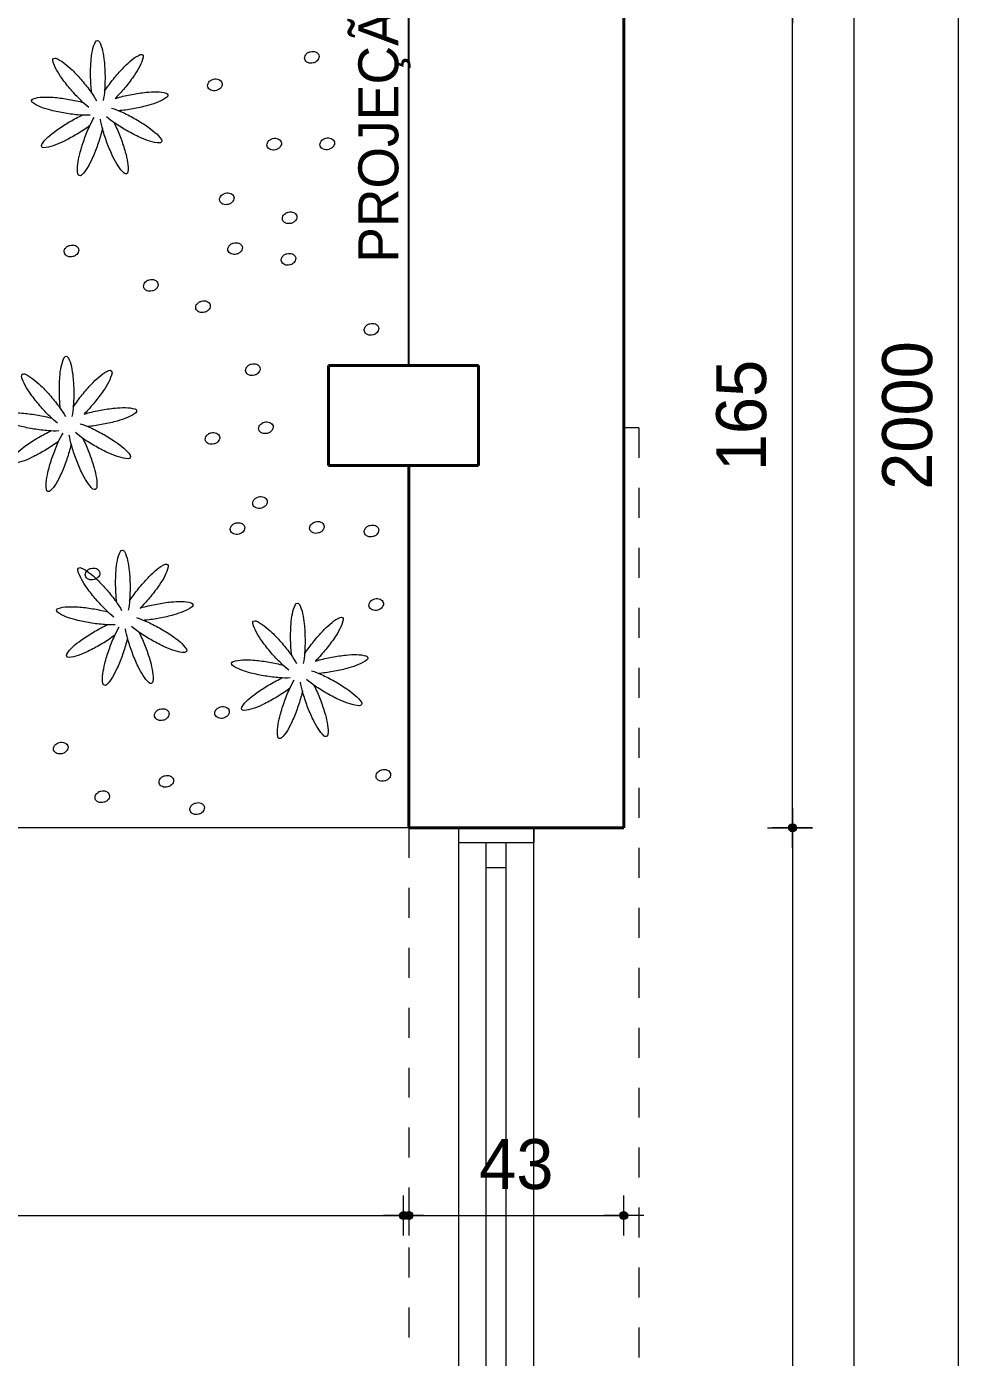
# Model space of a CAD drawing. Header units: millimetres. Extents: x 13204 to 24802, y 21209 to 40694.
# Drawn here: x 16781.9 to 16972.4, y 33020 to 33286.3 of the extents above; entities that cross this region are included whole.
import ezdxf

# ---------------------------------------------------------------- set-up
doc = ezdxf.new("R2010")
doc.units = ezdxf.units.MM
doc.linetypes.add('CACHE', pattern=[0.24, 0.12, -0.12])
for name, color, linetype, lineweight in [('COTAS', 30, 'Continuous', 5), ('Esquadrias', 2, 'Continuous', 20), ('PAREDE', 1, 'Continuous', 40), ('Paredes', 1, 'Continuous', 40), ('PISO', 5, 'Continuous', 5), ('PROJEÇÃO', 190, 'CACHE', 0), ('TEXTO', 4, 'Continuous', 5), ('Vegetação', 3, 'Continuous', 5)]:
    doc.layers.add(name, color=color, linetype=linetype, lineweight=lineweight)
doc.layers.add('EIXO', color=1, linetype='Continuous')
doc.styles.add('LANA', font='stylu.ttf')
doc.dimstyles.new('COTA 50', dxfattribs={"dimscale": 0, "dimtxt": 10, "dimasz": 0.5, "dimexe": 1.25, "dimexo": 5, "dimgap": 5, "dimtad": 1, "dimdec": 0, "dimtxsty": 'LANA', "dimblk": 'cota', "dimcen": 2.5, "dimse2": 1, "dimclrd": 256, "dimclre": 256, "dimclrt": 256, "dimaunit": 1, "dimadec": 0, "dimazin": 0, "dimtfac": 1, "dimtdec": 0, "dimtmove": 0, "dimatfit": 3, "dimldrblk": 'DOTSMALL', "dimfxl": 5, "dimfxlon": 1, "dimtzin": 9, "dimlwd": -1, "dimlwe": -1, "dimarcsym": 0})

# ---------------------------------------------------------------- blocks, each defined once
blk = doc.blocks.new('P20X30V')
at = {"layer": 'Paredes'}
for p, q in [((0.1, 0.15), (-0.1, 0.15)), ((-0.1, 0.15), (-0.1, -0.15)), ((0.1, -0.15), (0.1, 0.15)), ((-0.1, -0.15), (0.1, -0.15)), ((0.0345, -0.1497), (0.0345, -0.1497))]:
    blk.add_line(p, q, dxfattribs=at)
blk = doc.blocks.new('*U67', base_point=(53257.12, 4345.77))
at = {"layer": 'Esquadrias'}
for p, q in [((52860.12, 4345.77), (52857.12, 4345.77)), ((52860.12, 4330.77), (52860.12, 4345.77)), ((53254.12, 4340.27), (52860.12, 4340.27)), ((52865.12, 4336.27), (52865.12, 4340.27)), ((53254.12, 4336.27), (52860.12, 4336.27)), ((52857.12, 4330.77), (52860.12, 4330.77))]:
    blk.add_line(p, q, dxfattribs=at)
at = {"layer": 'Esquadrias', "color": 0}
for p, q in [((53254.12, 4345.77), (52860.12, 4345.77)), ((52857.12, 4330.77), (52857.12, 4330.77)), ((53257.12, 4330.77), (52857.12, 4330.77))]:
    blk.add_line(p, q, dxfattribs=at)
blk = doc.blocks.new('A$C7D1F7012')
at = {"layer": 'Vegetação'}
for points in [[(4.26, 10.94, 0.021138), (4.15, 14.82, 0.029323), (3.78, 17.59, 0.064329), (2.98, 20.02, 0.285399), (2.46, 20.36, 0.285399), (1.92, 20.04, 0.064329), (1.06, 17.62, 0.029323), (0.63, 14.86, 0.021138), (0.42, 10.99, 0.021138), (0.54, 7.12, 0.029323), (0.9, 4.34, 0.021991)], [(-2.14, 10.48, 0.021138), (-4.72, 13.37, 0.029323), (-6.78, 15.26, 0.064329), (-8.96, 16.61, 0.285399), (-9.58, 16.53, 0.285399), (-9.78, 15.94, 0.064329), (-8.89, 13.54, 0.029323), (-7.44, 11.14, 0.021138), (-5.11, 8.04, 0.021138), (-2.53, 5.15, 0.003227), (-2.32, 4.93, 0.021991)], [(9.47, 7.19, 0.021138), (11.87, 10.23, 0.029323), (13.38, 12.59, 0.064329), (14.33, 14.97, 0.285399), (14.14, 15.56, 0.285399), (13.52, 15.66, 0.064329), (11.32, 14.36, 0.029323), (9.21, 12.52, 0.021138), (6.56, 9.69, 0.021138), (4.16, 6.65, 0.029323), (2.66, 4.29, 0.021991)], [(3.98, 6.4, 0.007127), (4.05, 7.07, 0.021138), (4.26, 10.94, 0.021138)], [(0.56, 6.81, 0.007127), (0.19, 7.37, 0.021138), (-2.14, 10.48, 0.021138)], [(4.72, 2.52, 0.029323), (6.82, 4.36, 0.021138), (9.47, 7.19, 0.021138)], [(-6.75, 6, 0.021138), (-10.58, 6.56, 0.029323), (-13.38, 6.68, 0.064329), (-15.91, 6.31, 0.285399), (-16.33, 5.85, 0.285399), (-16.11, 5.27, 0.064329), (-13.88, 4.01, 0.029323), (-11.24, 3.1, 0.021138), (-7.46, 2.22, 0.021138), (-3.62, 1.66, 0.003227), (-3.32, 1.64, 0.021991)], [(-2.32, 4.93, 0.007127), (-2.97, 5.12, 0.021138), (-6.75, 6, 0.021138)], [(11.05, 0.96, 0.021138), (14.84, 1.75, 0.029323), (17.51, 2.59, 0.064329), (19.77, 3.8, 0.285399), (20, 4.38, 0.285399), (19.6, 4.84, 0.064329), (17.07, 5.27, 0.029323), (14.27, 5.22, 0.021138), (10.43, 4.75, 0.021138), (6.63, 3.96, 0.003227), (6.33, 3.89, 0.039494)], [(-7.4, -0.39, 0.021138), (-10.69, -2.43, 0.029323), (-12.91, -4.13, 0.064329), (-14.62, -6.04, 0.285399), (-14.65, -6.66, 0.285399), (-14.1, -6.96, 0.064329), (-11.58, -6.5, 0.029323), (-8.97, -5.5, 0.021138), (-5.52, -3.74, 0.021138), (-2.22, -1.7, 0.029323), (0, 0, 0.021991)], [(-1.33, 2.37, 0.029323), (-3.94, 1.36, 0.021138), (-7.4, -0.39, 0.021138)], [(4.4, 0.44, 0.029323), (7.2, 0.49, 0.021138), (11.05, 0.96, 0.021138)], [(8.25, -4.82, 0.021138), (11.67, -6.66, 0.029323), (14.25, -7.73, 0.064329), (16.76, -8.25, 0.285399), (17.31, -7.96, 0.285399), (17.3, -7.34, 0.064329), (15.64, -5.39, 0.029323), (13.46, -3.64, 0.021138), (10.21, -1.52, 0.021138), (6.8, 0.32, 0.003227), (6.52, 0.45, 0.039494)], [(-3.79, -5.7, 0.021138), (-5, -9.39, 0.029323), (-5.61, -12.12, 0.064329), (-5.69, -14.68, 0.285399), (-5.31, -15.17, 0.285399), (-4.7, -15.05, 0.064329), (-3.07, -13.08, 0.029323), (-1.71, -10.63, 0.021138), (-0.19, -7.06, 0.021138), (1.02, -3.38, 0.029323), (1.63, -0.65, 0.021991)], [(-1.96, -1.53, 0.007127), (-2.27, -2.14, 0.021138), (-3.79, -5.7, 0.021138)], [(1.1, -3.08, 0.007127), (1.27, -3.74, 0.021138), (2.39, -7.45, 0.021138)], [(2.39, -7.45, 0.021138), (3.83, -11.06, 0.029323), (5.12, -13.54, 0.064329), (6.7, -15.55, 0.285399), (7.31, -15.68, 0.285399), (7.7, -15.2, 0.064329), (7.68, -12.64, 0.029323), (7.15, -9.89, 0.021138), (6.02, -6.18, 0.021138), (4.58, -2.58, 0.029323), (3.29, -0.1, 0.021991)], [(4.46, -2.3, 0.007127), (5, -2.7, 0.021138), (8.25, -4.82, 0.021138)]]:
    blk.add_lwpolyline(points, format="xyb", dxfattribs=at)
blk = doc.blocks.new('cota')
at = {"layer": 'COTAS'}
blk.add_hatch(color=256, dxfattribs=at).paths.add_polyline_path([(-1.6, 0, 1), (1.6, 0, 1)])
for points in [[(0, 1.6), (0, 8)], [(-1.6, 0), (-8, 0)], [(8, 0), (1.6, 0)], [(0, -8), (0, -1.6)]]:
    blk.add_lwpolyline(points, dxfattribs=at)
blk.add_circle((0, 0), 1.6, dxfattribs=at)
blk = doc.blocks.new('*D362')
at = {"layer": 'COTAS', "transparency": 16777216}
for p, q in [((16276.35, 33048.36), (16276.35, 33049.61)), ((16276.85, 33048.36), (16856.85, 33048.36))]:
    blk.add_line(p, q, dxfattribs=at)
at = {"layer": 'Defpoints', "color": 0, "transparency": 16777216}
for p in [(16857.35, 33254.69), (16276.35, 33048.36), (16857.35, 33048.36)]:
    blk.add_point(p, dxfattribs=at)
at = {"layer": 'COTAS', "transparency": 16777216, "xscale": 0.5, "yscale": 0.5, "zscale": 0.5, "rotation": 180}
blk.add_blockref('cota', (16276.35, 33048.36), dxfattribs=at)
at = {"layer": 'COTAS', "transparency": 16777216, "xscale": 0.5, "yscale": 0.5, "zscale": 0.5}
blk.add_blockref('cota', (16857.35, 33048.36), dxfattribs=at)
at = {"layer": 'COTAS', "transparency": 16777216, "insert": (16566.85, 33058.58), "char_height": 10, "attachment_point": 5, "style": 'LANA'}
blk.add_mtext('581', dxfattribs=at)
blk = doc.blocks.new('_DotSmall')
at = {"layer": 'PAREDE', "color": 0, "const_width": 0.5}
blk.add_lwpolyline([(-0.0625, 0, 1), (0.0625, 0, 1)], format="xyb", close=True, dxfattribs=at)
blk = doc.blocks.new('*D366')
at = {"layer": 'COTAS', "transparency": 16777216}
for p, q in [((16858.4, 33053.36), (16858.4, 33047.11)), ((16858.9, 33048.36), (16900.9, 33048.36))]:
    blk.add_line(p, q, dxfattribs=at)
at = {"layer": 'Defpoints', "color": 0, "transparency": 16777216}
for p in [(16858.4, 33125.94), (16901.4, 33125.94), (16901.4, 33048.36)]:
    blk.add_point(p, dxfattribs=at)
at = {"layer": 'COTAS', "transparency": 16777216, "xscale": 0.5, "yscale": 0.5, "zscale": 0.5, "rotation": 180}
blk.add_blockref('cota', (16858.4, 33048.36), dxfattribs=at)
at = {"layer": 'COTAS', "transparency": 16777216, "xscale": 0.5, "yscale": 0.5, "zscale": 0.5}
blk.add_blockref('cota', (16901.4, 33048.36), dxfattribs=at)
at = {"layer": 'COTAS', "transparency": 16777216, "insert": (16879.9, 33058.58), "char_height": 10, "attachment_point": 5, "style": 'LANA'}
blk.add_mtext('43', dxfattribs=at)
blk = doc.blocks.new('*D392')
at = {"layer": 'COTAS', "transparency": 16777216}
for p, q in [((16930.17, 33125.94), (16936.42, 33125.94)), ((16935.17, 33125.44), (16935.17, 32726.44))]:
    blk.add_line(p, q, dxfattribs=at)
at = {"layer": 'Defpoints', "color": 0, "transparency": 16777216}
for p in [(16901.4, 33125.94), (16883.4, 32725.94), (16935.17, 32725.94)]:
    blk.add_point(p, dxfattribs=at)
at = {"layer": 'COTAS', "transparency": 16777216, "xscale": 0.5, "yscale": 0.5, "zscale": 0.5}
for p, rotation in [((16935.17, 33125.94), 90), ((16935.17, 32725.94), 270)]:
    blk.add_blockref('cota', p, dxfattribs=dict(at, rotation=rotation))
at = {"layer": 'COTAS', "transparency": 16777216, "insert": (16924.91, 32925.94), "char_height": 10, "attachment_point": 5, "rotation": 90, "style": 'LANA'}
blk.add_mtext('400', dxfattribs=at)
blk = doc.blocks.new('*D407')
at = {"layer": 'COTAS', "transparency": 16777216}
for p, q in [((16968.35, 32208.94), (16968.35, 34207.94)), ((16963.35, 32208.44), (16969.6, 32208.44))]:
    blk.add_line(p, q, dxfattribs=at)
at = {"layer": 'Defpoints', "color": 0, "transparency": 16777216}
for p in [(16947.4, 34208.44), (16968.35, 34208.44), (16947.4, 32208.44)]:
    blk.add_point(p, dxfattribs=at)
at = {"layer": 'COTAS', "transparency": 16777216, "xscale": 0.5, "yscale": 0.5, "zscale": 0.5}
for p, rotation in [((16968.35, 34208.44), 90), ((16968.35, 32208.44), 270)]:
    blk.add_blockref('cota', p, dxfattribs=dict(at, rotation=rotation))
at = {"layer": 'COTAS', "transparency": 16777216, "insert": (16958.17, 33208.44), "char_height": 10, "attachment_point": 5, "rotation": 90, "style": 'LANA'}
blk.add_mtext('2000', dxfattribs=at)
blk = doc.blocks.new('*D1058')
at = {"layer": 'COTAS', "transparency": 16777216}
for p, q in [((16935.17, 33126.44), (16935.17, 33290.44)), ((16930.17, 33125.94), (16936.42, 33125.94))]:
    blk.add_line(p, q, dxfattribs=at)
at = {"layer": 'Defpoints', "color": 0, "transparency": 16777216}
for p in [(16901.4, 33290.94), (16935.17, 33290.94), (16901.4, 33125.94)]:
    blk.add_point(p, dxfattribs=at)
at = {"layer": 'COTAS', "transparency": 16777216, "xscale": 0.5, "yscale": 0.5, "zscale": 0.5}
for p, rotation in [((16935.17, 33290.94), 90), ((16935.17, 33125.94), 270)]:
    blk.add_blockref('cota', p, dxfattribs=dict(at, rotation=rotation))
at = {"layer": 'COTAS', "transparency": 16777216, "insert": (16924.96, 33208.44), "char_height": 10, "attachment_point": 5, "rotation": 90, "style": 'LANA'}
blk.add_mtext('165', dxfattribs=at)

msp = doc.modelspace()

# ---------------------------------------------------------------- linework, layer by layer
at = {"layer": 'EIXO', "color": 1}
msp.add_line((16858.4, 33218.44), (16858.4, 33290.94), dxfattribs=at)
at = {"layer": 'Paredes'}
for p, q in [((16901.4, 33125.94), (16901.4, 33290.94)), ((16858.4, 33198.44), (16858.4, 33125.94)), ((16858.4, 33125.94), (16901.4, 33125.94))]:
    msp.add_line(p, q, dxfattribs=at)
at = {"layer": 'PISO'}
for p, q in [((16947.4, 34193.44), (16947.4, 32223.44)), ((16858.4, 33125.94), (16676.4, 33125.94))]:
    msp.add_line(p, q, dxfattribs=at)
at = {"layer": 'PROJEÇÃO', "ltscale": 50}
for p, q in [((16904.4, 33205.94), (16901.4, 33205.94)), ((16904.4, 33205.94), (16904.4, 32475.94)), ((16858.4, 33125.94), (16858.4, 32721.03))]:
    msp.add_line(p, q, dxfattribs=at)
at = {"layer": 'Vegetação'}
for points in [[(16837.57, 33279.72, -0.121641), (16837.56, 33280.16, -0.105261), (16837.77, 33280.62, -0.088172), (16838.15, 33280.99, -0.078998), (16838.68, 33281.23, -0.078998), (16839.26, 33281.3, -0.088172), (16839.77, 33281.18, -0.105261), (16840.19, 33280.89, -0.121641), (16840.41, 33280.51, -0.121641), (16840.42, 33280.07, -0.105261), (16840.21, 33279.6, -0.088172), (16839.84, 33279.24, -0.078998), (16839.3, 33278.99, -0.078998), (16838.72, 33278.93, -0.088172), (16838.21, 33279.04, -0.105261), (16837.79, 33279.33, -0.121641)], [(16818.18, 33274.2, -0.121641), (16818.16, 33274.65, -0.105261), (16818.37, 33275.11, -0.088172), (16818.75, 33275.47, -0.078998), (16819.29, 33275.72, -0.078998), (16819.87, 33275.78, -0.088172), (16820.38, 33275.67, -0.105261), (16820.8, 33275.38, -0.121641), (16821.01, 33274.99, -0.121641), (16821.03, 33274.55, -0.105261), (16820.82, 33274.09, -0.088172), (16820.44, 33273.73, -0.078998), (16819.91, 33273.48, -0.078998), (16819.33, 33273.42, -0.088172), (16818.81, 33273.53, -0.105261), (16818.39, 33273.82, -0.121641)], [(16830.04, 33262.33, -0.121641), (16830.03, 33262.78, -0.105261), (16830.24, 33263.24, -0.088172), (16830.62, 33263.6, -0.078998), (16831.15, 33263.85, -0.078998), (16831.73, 33263.91, -0.088172), (16832.24, 33263.8, -0.105261), (16832.66, 33263.51, -0.121641), (16832.88, 33263.12, -0.121641), (16832.89, 33262.68, -0.105261), (16832.68, 33262.22, -0.088172), (16832.3, 33261.85, -0.078998), (16831.77, 33261.61, -0.078998), (16831.19, 33261.54, -0.088172), (16830.68, 33261.66, -0.105261), (16830.26, 33261.95, -0.121641)], [(16840.65, 33262.4, -0.121641), (16840.64, 33262.84, -0.105261), (16840.85, 33263.31, -0.088172), (16841.22, 33263.67, -0.078998), (16841.76, 33263.92, -0.078998), (16842.34, 33263.98, -0.088172), (16842.85, 33263.87, -0.105261), (16843.27, 33263.58, -0.121641), (16843.49, 33263.19, -0.121641), (16843.5, 33262.75, -0.105261), (16843.29, 33262.29, -0.088172), (16842.91, 33261.92, -0.078998), (16842.38, 33261.68, -0.078998), (16841.8, 33261.61, -0.088172), (16841.29, 33261.73, -0.105261), (16840.87, 33262.02, -0.121641)], [(16820.55, 33251.41, -0.121641), (16820.54, 33251.85, -0.105261), (16820.75, 33252.32, -0.088172), (16821.13, 33252.68, -0.078998), (16821.66, 33252.93, -0.078998), (16822.24, 33252.99, -0.088172), (16822.75, 33252.88, -0.105261), (16823.17, 33252.59, -0.121641), (16823.39, 33252.2, -0.121641), (16823.4, 33251.76, -0.105261), (16823.19, 33251.3, -0.088172), (16822.81, 33250.93, -0.078998), (16822.28, 33250.69, -0.078998), (16821.7, 33250.62, -0.088172), (16821.19, 33250.74, -0.105261), (16820.77, 33251.03, -0.121641)], [(16833.13, 33247.61, -0.121641), (16833.11, 33248.06, -0.105261), (16833.32, 33248.52, -0.088172), (16833.7, 33248.88, -0.078998), (16834.23, 33249.13, -0.078998), (16834.82, 33249.19, -0.088172), (16835.33, 33249.08, -0.105261), (16835.75, 33248.79, -0.121641), (16835.96, 33248.4, -0.121641), (16835.98, 33247.96, -0.105261), (16835.77, 33247.5, -0.088172), (16835.39, 33247.14, -0.078998), (16834.86, 33246.89, -0.078998), (16834.27, 33246.83, -0.088172), (16833.76, 33246.94, -0.105261), (16833.34, 33247.23, -0.121641)], [(16822.21, 33241.44, -0.121641), (16822.2, 33241.88, -0.105261), (16822.41, 33242.35, -0.088172), (16822.79, 33242.71, -0.078998), (16823.32, 33242.95, -0.078998), (16823.9, 33243.02, -0.088172), (16824.41, 33242.91, -0.105261), (16824.83, 33242.62, -0.121641), (16825.05, 33242.23, -0.121641), (16825.06, 33241.79, -0.105261), (16824.85, 33241.33, -0.088172), (16824.47, 33240.96, -0.078998), (16823.94, 33240.72, -0.078998), (16823.36, 33240.65, -0.088172), (16822.85, 33240.77, -0.105261), (16822.43, 33241.06, -0.121641)], [(16789.47, 33240.97, -0.121641), (16789.45, 33241.41, -0.105261), (16789.66, 33241.87, -0.088172), (16790.04, 33242.24, -0.078998), (16790.57, 33242.48, -0.078998), (16791.16, 33242.55, -0.088172), (16791.67, 33242.43, -0.105261), (16792.09, 33242.14, -0.121641), (16792.3, 33241.76, -0.121641), (16792.32, 33241.32, -0.105261), (16792.11, 33240.85, -0.088172), (16791.73, 33240.49, -0.078998), (16791.2, 33240.25, -0.078998), (16790.61, 33240.18, -0.088172), (16790.1, 33240.29, -0.105261), (16789.68, 33240.58, -0.121641)], [(16832.89, 33239.31, -0.121641), (16832.88, 33239.75, -0.105261), (16833.08, 33240.21, -0.088172), (16833.46, 33240.57, -0.078998), (16834, 33240.82, -0.078998), (16834.58, 33240.88, -0.088172), (16835.09, 33240.77, -0.105261), (16835.51, 33240.48, -0.121641), (16835.73, 33240.1, -0.121641), (16835.74, 33239.65, -0.105261), (16835.53, 33239.19, -0.088172), (16835.15, 33238.83, -0.078998), (16834.62, 33238.58, -0.078998), (16834.04, 33238.52, -0.088172), (16833.52, 33238.63, -0.105261), (16833.11, 33238.92, -0.121641)], [(16805.36, 33234.08, -0.121641), (16805.35, 33234.52, -0.105261), (16805.56, 33234.99, -0.088172), (16805.94, 33235.35, -0.078998), (16806.47, 33235.59, -0.078998), (16807.05, 33235.66, -0.088172), (16807.57, 33235.55, -0.105261), (16807.98, 33235.26, -0.121641), (16808.2, 33234.87, -0.121641), (16808.21, 33234.43, -0.105261), (16808.01, 33233.97, -0.088172), (16807.63, 33233.6, -0.078998), (16807.09, 33233.36, -0.078998), (16806.51, 33233.29, -0.088172), (16806, 33233.41, -0.105261), (16805.58, 33233.7, -0.121641)], [(16815.8, 33229.81, -0.121641), (16815.79, 33230.25, -0.105261), (16816, 33230.71, -0.088172), (16816.38, 33231.08, -0.078998), (16816.91, 33231.32, -0.078998), (16817.49, 33231.39, -0.088172), (16818.01, 33231.27, -0.105261), (16818.42, 33230.98, -0.121641), (16818.64, 33230.6, -0.121641), (16818.65, 33230.16, -0.105261), (16818.45, 33229.69, -0.088172), (16818.07, 33229.33, -0.078998), (16817.53, 33229.09, -0.078998), (16816.95, 33229.02, -0.088172), (16816.44, 33229.13, -0.105261), (16816.02, 33229.42, -0.121641)], [(16849.5, 33225.3, -0.121641), (16849.49, 33225.74, -0.105261), (16849.69, 33226.2, -0.088172), (16850.07, 33226.57, -0.078998), (16850.61, 33226.81, -0.078998), (16851.19, 33226.88, -0.088172), (16851.7, 33226.76, -0.105261), (16852.12, 33226.47, -0.121641), (16852.34, 33226.09, -0.121641), (16852.35, 33225.65, -0.105261), (16852.14, 33225.18, -0.088172), (16851.76, 33224.82, -0.078998), (16851.23, 33224.58, -0.078998), (16850.65, 33224.51, -0.088172), (16850.13, 33224.62, -0.105261), (16849.72, 33224.91, -0.121641)], [(16825.77, 33217.23, -0.121641), (16825.76, 33217.67, -0.105261), (16825.97, 33218.13, -0.088172), (16826.35, 33218.5, -0.078998), (16826.88, 33218.74, -0.078998), (16827.46, 33218.81, -0.088172), (16827.97, 33218.69, -0.105261), (16828.39, 33218.4, -0.121641), (16828.61, 33218.02, -0.121641), (16828.62, 33217.58, -0.105261), (16828.41, 33217.11, -0.088172), (16828.03, 33216.75, -0.078998), (16827.5, 33216.5, -0.078998), (16826.92, 33216.44, -0.088172), (16826.41, 33216.55, -0.105261), (16825.99, 33216.84, -0.121641)], [(16828.38, 33205.59, -0.121641), (16828.37, 33206.04, -0.105261), (16828.58, 33206.5, -0.088172), (16828.96, 33206.86, -0.078998), (16829.49, 33207.11, -0.078998), (16830.07, 33207.17, -0.088172), (16830.58, 33207.06, -0.105261), (16831, 33206.77, -0.121641), (16831.22, 33206.38, -0.121641), (16831.23, 33205.94, -0.105261), (16831.02, 33205.48, -0.088172), (16830.64, 33205.12, -0.078998), (16830.11, 33204.87, -0.078998), (16829.53, 33204.81, -0.088172), (16829.02, 33204.92, -0.105261), (16828.6, 33205.21, -0.121641)], [(16817.7, 33203.46, -0.121641), (16817.69, 33203.9, -0.105261), (16817.9, 33204.36, -0.088172), (16818.28, 33204.73, -0.078998), (16818.81, 33204.97, -0.078998), (16819.39, 33205.04, -0.088172), (16819.9, 33204.92, -0.105261), (16820.32, 33204.63, -0.121641), (16820.54, 33204.25, -0.121641), (16820.55, 33203.81, -0.105261), (16820.34, 33203.34, -0.088172), (16819.97, 33202.98, -0.078998), (16819.43, 33202.74, -0.078998), (16818.85, 33202.67, -0.088172), (16818.34, 33202.78, -0.105261), (16817.92, 33203.07, -0.121641)], [(16827.19, 33190.64, -0.121641), (16827.18, 33191.08, -0.105261), (16827.39, 33191.54, -0.088172), (16827.77, 33191.91, -0.078998), (16828.3, 33192.15, -0.078998), (16828.88, 33192.22, -0.088172), (16829.4, 33192.1, -0.105261), (16829.81, 33191.81, -0.121641), (16830.03, 33191.43, -0.121641), (16830.04, 33190.99, -0.105261), (16829.84, 33190.52, -0.088172), (16829.46, 33190.16, -0.078998), (16828.92, 33189.92, -0.078998), (16828.34, 33189.85, -0.088172), (16827.83, 33189.96, -0.105261), (16827.41, 33190.25, -0.121641)], [(16822.69, 33185.41, -0.121641), (16822.67, 33185.86, -0.105261), (16822.88, 33186.32, -0.088172), (16823.26, 33186.68, -0.078998), (16823.79, 33186.93, -0.078998), (16824.38, 33186.99, -0.088172), (16824.89, 33186.88, -0.105261), (16825.31, 33186.59, -0.121641), (16825.52, 33186.2, -0.121641), (16825.54, 33185.76, -0.105261), (16825.33, 33185.3, -0.088172), (16824.95, 33184.94, -0.078998), (16824.42, 33184.69, -0.078998), (16823.83, 33184.63, -0.088172), (16823.32, 33184.74, -0.105261), (16822.9, 33185.03, -0.121641)], [(16838.58, 33185.65, -0.121641), (16838.57, 33186.09, -0.105261), (16838.78, 33186.56, -0.088172), (16839.16, 33186.92, -0.078998), (16839.69, 33187.16, -0.078998), (16840.27, 33187.23, -0.088172), (16840.79, 33187.12, -0.105261), (16841.2, 33186.83, -0.121641), (16841.42, 33186.44, -0.121641), (16841.43, 33186, -0.105261), (16841.23, 33185.54, -0.088172), (16840.85, 33185.17, -0.078998), (16840.31, 33184.93, -0.078998), (16839.73, 33184.86, -0.088172), (16839.22, 33184.98, -0.105261), (16838.8, 33185.27, -0.121641)], [(16849.5, 33184.94, -0.121641), (16849.49, 33185.38, -0.105261), (16849.69, 33185.85, -0.088172), (16850.07, 33186.21, -0.078998), (16850.61, 33186.45, -0.078998), (16851.19, 33186.52, -0.088172), (16851.7, 33186.4, -0.105261), (16852.12, 33186.11, -0.121641), (16852.34, 33185.73, -0.121641), (16852.35, 33185.29, -0.105261), (16852.14, 33184.82, -0.088172), (16851.76, 33184.46, -0.078998), (16851.23, 33184.22, -0.078998), (16850.65, 33184.15, -0.088172), (16850.13, 33184.27, -0.105261), (16849.72, 33184.55, -0.121641)], [(16793.7, 33176.34, -0.121641), (16793.68, 33176.78, -0.105261), (16793.89, 33177.24, -0.088172), (16794.27, 33177.61, -0.078998), (16794.8, 33177.85, -0.078998), (16795.38, 33177.92, -0.088172), (16795.9, 33177.8, -0.105261), (16796.32, 33177.51, -0.121641), (16796.53, 33177.13, -0.121641), (16796.55, 33176.69, -0.105261), (16796.34, 33176.22, -0.088172), (16795.96, 33175.86, -0.078998), (16795.42, 33175.62, -0.078998), (16794.84, 33175.55, -0.088172), (16794.33, 33175.66, -0.105261), (16793.91, 33175.95, -0.121641)], [(16850.45, 33170.22, -0.121641), (16850.44, 33170.66, -0.105261), (16850.64, 33171.13, -0.088172), (16851.02, 33171.49, -0.078998), (16851.56, 33171.73, -0.078998), (16852.14, 33171.8, -0.088172), (16852.65, 33171.68, -0.105261), (16853.07, 33171.4, -0.121641), (16853.29, 33171.01, -0.121641), (16853.3, 33170.57, -0.105261), (16853.09, 33170.1, -0.088172), (16852.71, 33169.74, -0.078998), (16852.18, 33169.5, -0.078998), (16851.6, 33169.43, -0.088172), (16851.08, 33169.55, -0.105261), (16850.67, 33169.84, -0.121641)], [(16807.54, 33148.18, -0.121641), (16807.53, 33148.62, -0.105261), (16807.74, 33149.09, -0.088172), (16808.12, 33149.45, -0.078998), (16808.65, 33149.7, -0.078998), (16809.23, 33149.76, -0.088172), (16809.74, 33149.65, -0.105261), (16810.16, 33149.36, -0.121641), (16810.38, 33148.97, -0.121641), (16810.39, 33148.53, -0.105261), (16810.18, 33148.07, -0.088172), (16809.8, 33147.7, -0.078998), (16809.27, 33147.46, -0.078998), (16808.69, 33147.39, -0.088172), (16808.18, 33147.51, -0.105261), (16807.76, 33147.8, -0.121641)], [(16819.6, 33148.62, -0.121641), (16819.59, 33149.06, -0.105261), (16819.8, 33149.52, -0.088172), (16820.18, 33149.89, -0.078998), (16820.71, 33150.13, -0.078998), (16821.29, 33150.2, -0.088172), (16821.8, 33150.08, -0.105261), (16822.22, 33149.79, -0.121641), (16822.44, 33149.41, -0.121641), (16822.45, 33148.97, -0.105261), (16822.24, 33148.5, -0.088172), (16821.86, 33148.14, -0.078998), (16821.33, 33147.89, -0.078998), (16820.75, 33147.83, -0.088172), (16820.24, 33147.94, -0.105261), (16819.82, 33148.23, -0.121641)], [(16787.33, 33141.49, -0.121641), (16787.32, 33141.94, -0.105261), (16787.53, 33142.4, -0.088172), (16787.91, 33142.76, -0.078998), (16788.44, 33143.01, -0.078998), (16789.02, 33143.07, -0.088172), (16789.53, 33142.96, -0.105261), (16789.95, 33142.67, -0.121641), (16790.17, 33142.28, -0.121641), (16790.18, 33141.84, -0.105261), (16789.97, 33141.38, -0.088172), (16789.59, 33141.02, -0.078998), (16789.06, 33140.77, -0.078998), (16788.48, 33140.71, -0.088172), (16787.97, 33140.82, -0.105261), (16787.55, 33141.11, -0.121641)], [(16808.45, 33134.85, -0.121641), (16808.44, 33135.29, -0.105261), (16808.64, 33135.75, -0.088172), (16809.02, 33136.12, -0.078998), (16809.56, 33136.36, -0.078998), (16810.14, 33136.43, -0.088172), (16810.65, 33136.31, -0.105261), (16811.07, 33136.02, -0.121641), (16811.29, 33135.64, -0.121641), (16811.3, 33135.2, -0.105261), (16811.09, 33134.73, -0.088172), (16810.71, 33134.37, -0.078998), (16810.18, 33134.13, -0.078998), (16809.6, 33134.06, -0.088172), (16809.08, 33134.17, -0.105261), (16808.67, 33134.46, -0.121641)], [(16851.87, 33136.03, -0.121641), (16851.86, 33136.48, -0.105261), (16852.07, 33136.94, -0.088172), (16852.45, 33137.3, -0.078998), (16852.98, 33137.55, -0.078998), (16853.56, 33137.61, -0.088172), (16854.07, 33137.5, -0.105261), (16854.49, 33137.21, -0.121641), (16854.71, 33136.82, -0.121641), (16854.72, 33136.38, -0.105261), (16854.51, 33135.92, -0.088172), (16854.13, 33135.56, -0.078998), (16853.6, 33135.31, -0.078998), (16853.02, 33135.25, -0.088172), (16852.51, 33135.36, -0.105261), (16852.09, 33135.65, -0.121641)], [(16795.64, 33131.76, -0.121641), (16795.62, 33132.2, -0.105261), (16795.83, 33132.67, -0.088172), (16796.21, 33133.03, -0.078998), (16796.74, 33133.27, -0.078998), (16797.32, 33133.34, -0.088172), (16797.84, 33133.23, -0.105261), (16798.26, 33132.94, -0.121641), (16798.47, 33132.55, -0.121641), (16798.49, 33132.11, -0.105261), (16798.28, 33131.65, -0.088172), (16797.9, 33131.28, -0.078998), (16797.37, 33131.04, -0.078998), (16796.78, 33130.97, -0.088172), (16796.27, 33131.09, -0.105261), (16795.85, 33131.38, -0.121641)], [(16814.62, 33129.39, -0.121641), (16814.61, 33129.83, -0.105261), (16814.81, 33130.29, -0.088172), (16815.19, 33130.66, -0.078998), (16815.73, 33130.9, -0.078998), (16816.31, 33130.97, -0.088172), (16816.82, 33130.85, -0.105261), (16817.24, 33130.56, -0.121641), (16817.46, 33130.18, -0.121641), (16817.47, 33129.74, -0.105261), (16817.26, 33129.27, -0.088172), (16816.88, 33128.91, -0.078998), (16816.35, 33128.66, -0.078998), (16815.77, 33128.6, -0.088172), (16815.25, 33128.71, -0.105261), (16814.84, 33129, -0.121641)]]:
    msp.add_lwpolyline(points, format="xyb", close=True, dxfattribs=at)

# ---------------------------------------------------------------- block references
at = {"layer": 'COTAS', "xscale": 100, "yscale": 100, "zscale": 100, "rotation": 90}
msp.add_blockref('P20X30V', (16857.35, 33208.44), dxfattribs=at)
at = {"layer": 'Esquadrias', "color": 5, "yscale": -1, "rotation": 270}
msp.add_blockref('*U67', (16868.4, 32725.94), dxfattribs=at)
at = {"layer": 'Vegetação', "xscale": -0.75, "yscale": 0.75, "zscale": 0.75}
for p in [(16797.92, 33268.19), (16791.67, 33205.01), (16802.93, 33166.22), (16837.94, 33155.59)]:
    msp.add_blockref('A$C7D1F7012', p, dxfattribs=at)

# ---------------------------------------------------------------- texts
at = {"layer": 'TEXTO', "insert": (16853.53, 33291.6), "char_height": 8, "width": 216.4587, "attachment_point": 5, "rotation": 90, "style": 'LANA'}
msp.add_mtext('PROJEÇÃO DA VIGA', dxfattribs=at)

# ---------------------------------------------------------------- dimensions: what is measured, and where the dimension line sits
at = {"layer": 'COTAS'}
for base, p1, p2, picture, middle in [((16968.35, 34208.44), (16947.4, 32208.44), (16947.4, 34208.44), '*D407', (16958.17, 33208.44)), ((16935.17, 33290.94), (16901.4, 33125.94), (16901.4, 33290.94), '*D1058', (16924.96, 33208.44)), ((16935.17, 32725.94), (16901.4, 33125.94), (16883.4, 32725.94), '*D392', (16924.91, 32925.94))]:
    dim = msp.add_linear_dim(base=base, p1=p1, p2=p2, angle=90, dimstyle='COTA 50', override={"dimscale": 1}, dxfattribs=at)
    dim.commit()
    dim.dimension.update_dxf_attribs({"geometry": picture, "text_midpoint": middle})
for base, p1, p2, override, picture, middle in [((16857.35, 33048.36), (16276.35, 33048.36), (16857.35, 33254.69), {"dimscale": 1, "dimtmove": 1}, '*D362', (16566.85, 33058.58)), ((16901.4, 33048.36), (16858.4, 33125.94), (16901.4, 33125.94), {"dimscale": 1}, '*D366', (16879.9, 33058.58))]:
    dim = msp.add_linear_dim(base=base, p1=p1, p2=p2, dimstyle='COTA 50', override=override, dxfattribs=at)
    dim.commit()
    dim.dimension.update_dxf_attribs({"geometry": picture, "text_midpoint": middle})

doc.saveas('drawing.dxf')
